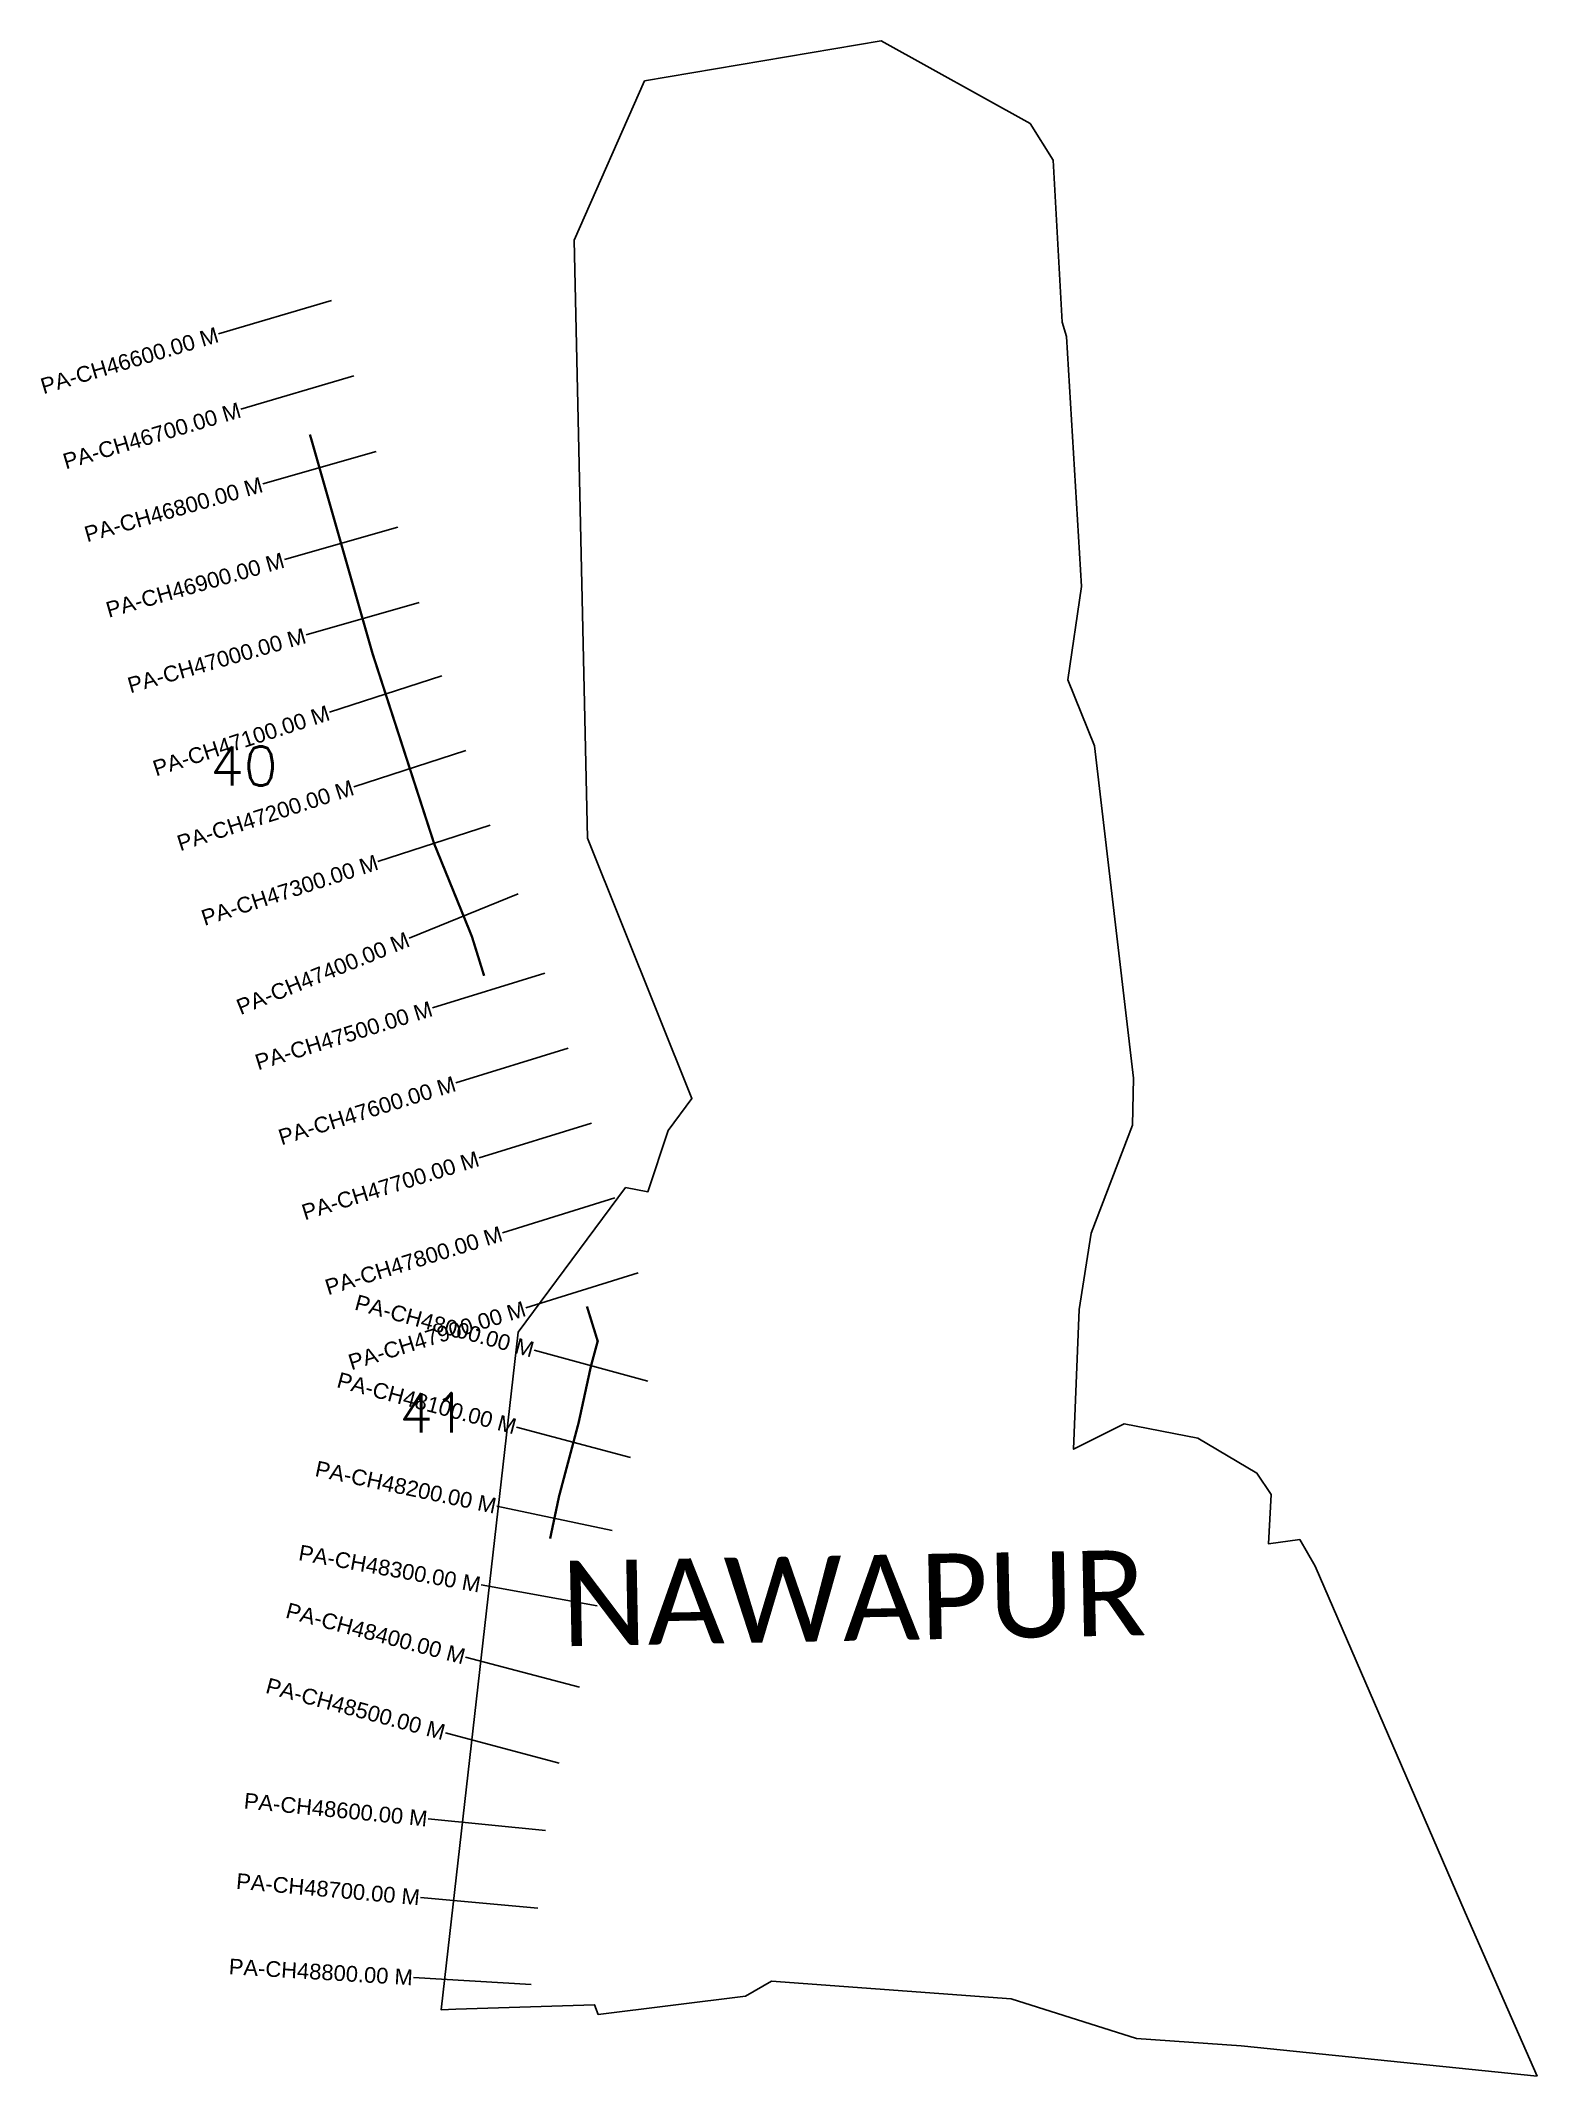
# Model space of a CAD drawing. Header units: metres. Extents: x 257168 to 259073, y 2188989 to 2191581.
import ezdxf
from ezdxf.enums import TextEntityAlignment as Align

# ---------------------------------------------------------------- set-up
doc = ezdxf.new("R2010")
doc.units = ezdxf.units.M
for name, color, linetype in [('ARTIFICIALLY PROTECTED', 4, 'Continuous'), ('CS', 134, 'Continuous'), ('CSMark', 6, 'Continuous'), ('village', 3, 'Continuous'), ('VILLAGE NAME', 250, 'Continuous')]:
    doc.layers.add(name, color=color, linetype=linetype)
doc.styles.add('DynamicDimensions', font='arial.ttf')
doc.styles.get("Standard").update_dxf_attribs({"font": 'simplex.shx'})

msp = doc.modelspace()

# ---------------------------------------------------------------- linework, layer by layer
at = {"color": 6, "flags": 128}
msp.add_lwpolyline([(257936.2, 2191529.7), (258237.5, 2191580.8)], dxfattribs=at)
at = {"layer": 'ARTIFICIALLY PROTECTED', "const_width": 3, "flags": 128}
for points in [[(257510.4, 2191079.4), (257512.8, 2191071.3), (257590.3, 2190800), (257668.7, 2190558.1), (257716.6, 2190440.3), (257732.2, 2190390.1)], [(257863.1, 2189969.1), (257876.8, 2189924.9), (257868.2, 2189893.2), (257852.5, 2189821), (257827.6, 2189727.4), (257816.2, 2189673.4)]]:
    msp.add_lwpolyline(points, dxfattribs=at)
at = {"layer": 'CS'}
for p, q in [((257537.9, 2191250.2), (257394.1, 2191207.4)), ((257566.4, 2191154.3), (257422.6, 2191111.6)), ((257594.7, 2191057.6), (257450.5, 2191016.4)), ((257622.2, 2190961.5), (257478, 2190920.2)), ((257649.7, 2190865.3), (257505.5, 2190824.1)), ((257678.2, 2190772.2), (257535.5, 2190726)), ((257709, 2190677.1), (257566.3, 2190630.8)), ((257739.8, 2190581.9), (257597.1, 2190535.7)), ((257775.5, 2190494.4), (257636.6, 2190437.9)), ((257809.6, 2190393.7), (257666.3, 2190349.2)), ((257839.3, 2190298.2), (257696, 2190253.7)), ((257869, 2190202.7), (257725.7, 2190158.2)), ((257898.7, 2190107.3), (257755.4, 2190062.7)), ((257928.3, 2190011.8), (257785.1, 2189967.2)), ((257940.7, 2189874), (257796, 2189913.3)), ((257918.4, 2189776.9), (257773.5, 2189815.6)), ((257895, 2189683.8), (257748.3, 2189714.7)), ((257876, 2189587.9), (257728.4, 2189614.5)), ((257853.5, 2189484.4), (257708.5, 2189522.7)), ((257827.8, 2189387.5), (257682.9, 2189426.2)), ((257810.3, 2189301.7), (257661, 2189316.6)), ((257800.7, 2189202.9), (257651.3, 2189216.4)), ((257792.1, 2189105.5), (257642.4, 2189114.6))]:
    msp.add_line(p, q, dxfattribs=at)
at = {"layer": 'village', "color": 6}
for points in [[(258237.5, 2191580.8, 0), (258427.3, 2191475.6, 0), (258456.8, 2191428.6, 0), (258468.1, 2191222.6, 0), (258473.6, 2191204.4, 0), (258492.6, 2190886, 0), (258475.2, 2190766.8, 0), (258509.1, 2190683, 0), (258558.9, 2190259.7, 0), (258557.7, 2190199.8, 0), (258505.2, 2190062.3, 0), (258489.7, 2189965.2, 0), (258482.6, 2189787.2, 0), (258547.1, 2189819.5, 0), (258640.7, 2189801.2, 0), (258716.1, 2189756.9, 0), (258734.3, 2189729.7, 0), (258730.9, 2189666.7, 0), (258770.5, 2189672.5, 0), (258790.3, 2189638.5, 0), (258980.9, 2189197.4, 0), (259072.9, 2188988.8, 0)], [(259072.9, 2188988.8, 0), (258696.1, 2189027.4, 0), (258562.7, 2189036.8, 0), (258403.1, 2189087.6, 0), (258098.2, 2189109.8, 0), (258065, 2189090.7, 0), (257877.4, 2189067.3, 0), (257872.9, 2189079.9, 0), (257696.2, 2189074.4, 0), (257677.6, 2189073.3, 0), (257775.4, 2189936.4, 0), (257912.3, 2190120.5, 0), (257940.8, 2190115.2, 0), (257966.4, 2190193.1, 0), (257996.7, 2190234, 0), (257864, 2190565.6, 0), (257847, 2191326.8, 0), (257936.2, 2191529.7, 0)]]:
    msp.add_polyline3d(points, dxfattribs=at)

# ---------------------------------------------------------------- texts
at = {"char_height": 50, "attachment_point": 1}
for s, width, heights, insert in [('40', 136.307, [78.5], (257383.5, 2190682.3)), ('41', 84.374, [0], (257624.2, 2189858.7))]:
    msp.add_mtext_dynamic_manual_height_columns(s, width=width, gutter_width=1, heights=heights, dxfattribs=dict(at, insert=insert))
at = {"layer": 'CSMark', "style": 'DynamicDimensions'}
for s, rotation, p in [('PA-CH46600.00 M', 16.5589, (257393.1, 2191207.1)), ('PA-CH46700.00 M', 16.5589, (257421.6, 2191111.3)), ('PA-CH46800.00 M', 15.9473, (257449.5, 2191016.1)), ('PA-CH46900.00 M', 15.9473, (257477, 2190920)), ('PA-CH47000.00 M', 15.9473, (257504.5, 2190823.8)), ('PA-CH47100.00 M', 17.9481, (257534.5, 2190725.7)), ('PA-CH47200.00 M', 17.9481, (257565.3, 2190630.5)), ('PA-CH47300.00 M', 17.9481, (257596.2, 2190535.4)), ('PA-CH47400.00 M', 22.1138, (257635.6, 2190437.5)), ('PA-CH47500.00 M', 17.2708, (257665.4, 2190348.9)), ('PA-CH47600.00 M', 17.2708, (257695.1, 2190253.4)), ('PA-CH47700.00 M', 17.2708, (257724.8, 2190157.9)), ('PA-CH47800.00 M', 17.2708, (257754.5, 2190062.4)), ('PA-CH47900.00 M', 17.2708, (257784.1, 2189966.9)), ('PA-CH48000.00 M', 344.8058, (257795, 2189913.6)), ('PA-CH48100.00 M', 345.061, (257772.5, 2189815.8)), ('PA-CH48200.00 M', 348.1255, (257747.3, 2189714.9)), ('PA-CH48300.00 M', 349.7959, (257727.4, 2189614.6)), ('PA-CH48400.00 M', 345.2183, (257707.5, 2189522.9)), ('PA-CH48500.00 M', 345.0483, (257681.9, 2189426.5)), ('PA-CH48600.00 M', 354.306, (257660, 2189316.7)), ('PA-CH48700.00 M', 354.8196, (257650.3, 2189216.5)), ('PA-CH48800.00 M', 356.5282, (257641.4, 2189114.6))]:
    msp.add_text(s, height=20, rotation=rotation, dxfattribs=at).set_placement(p, align=Align.MIDDLE_RIGHT)
at = {"layer": 'VILLAGE NAME', "insert": (257829.2, 2189645), "char_height": 108.748, "attachment_point": 1, "rotation": 1.1028}
msp.add_mtext_dynamic_manual_height_columns('{\\fCalibri|b0|i0|c0|p34;NAWAPUR}', width=726.929, gutter_width=543.7, heights=[0], dxfattribs=at)

doc.saveas('drawing.dxf')
